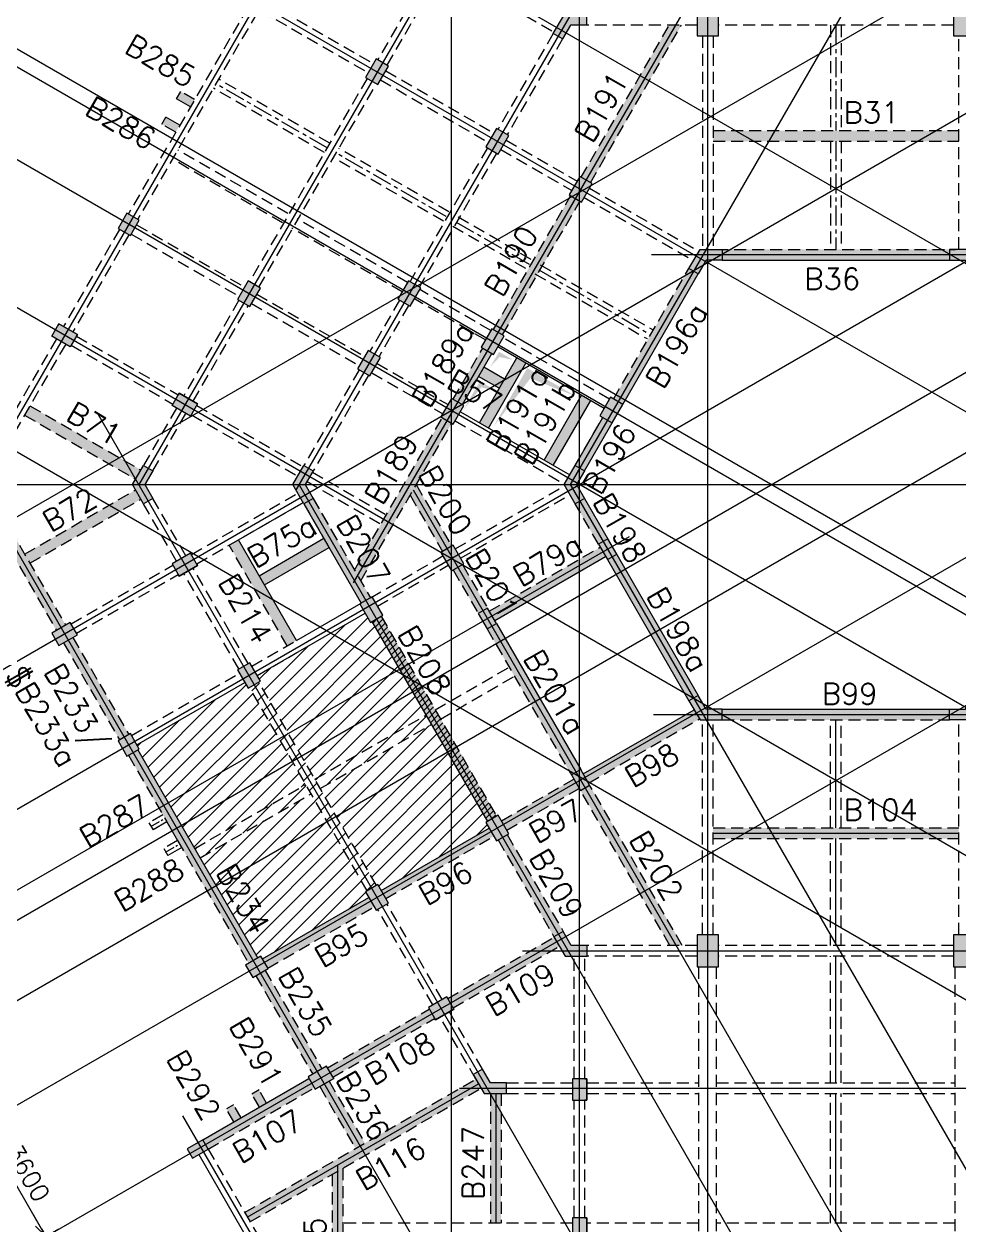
# Model space of a CAD drawing. Extents: x 875770 to 917820, y -160285 to -130585.
# Drawn here: x 910302 to 912928, y -142366 to -138992 of the extents above; entities that cross this region are included whole.
import ezdxf
from ezdxf.enums import TextEntityAlignment as Align
from ezdxf.lldxf.tags import DXFTag

# ---------------------------------------------------------------- set-up
doc = ezdxf.new("R2010")
doc.units = 0
doc.header["$LTSCALE"] = 450
doc.header["$MEASUREMENT"] = 0
doc.header["$PDMODE"] = 34
doc.header["$PDSIZE"] = 75
for name, pattern in [('__CENTER__0', [2, 1.25, -0.25, 0.25, -0.25]), ('CENTER2', [1.125, 0.75, -0.125, 0.125, -0.125]), ('HIDDEN', [0.375, 0.25, -0.125])]:
    doc.linetypes.add(name, pattern=pattern)
for name, color, linetype, lineweight in [('CIVIL_SHADE', 25, 'Continuous', 0), ('CIVILSHADE', 25, 'Continuous', 0), ('CV-CB-BEAM', 7, 'Continuous', 0), ('CV-CB-BEAM_NO1', 4, 'Continuous', 0), ('CV-CB-COLUMN', 3, 'Continuous', 0), ('CV-CB-SHADE', 25, 'Continuous', 0), ('DIM', 2, 'Continuous', 0), ('GRID', 8, 'CENTER2', 0)]:
    doc.layers.add(name, color=color, linetype=linetype, lineweight=lineweight)
doc.layers.add('CV-SHADE', color=25, linetype='Continuous')
doc.styles.add('ROMANS', font='romans.shx', dxfattribs={"height": 150})
doc.styles.add('ROMANS_0', font='romans.shx')
tags = doc.linetypes.add('ACAD_ISO10W100', pattern=[18.5, 12, -3, 0.5, -3]).pattern_tags.tags
tags[10:11] = [DXFTag(74, 4), DXFTag(75, 0), DXFTag(340, '0'), DXFTag(46, 1.0), DXFTag(50, 0.0), DXFTag(44, 0.0), DXFTag(45, 0.0)]
tags[8:9] = [DXFTag(74, 4), DXFTag(75, 0), DXFTag(340, '0'), DXFTag(46, 1.0), DXFTag(50, 0.0), DXFTag(44, 0.0), DXFTag(45, 0.0)]
tags[6:7] = [DXFTag(74, 4), DXFTag(75, 0), DXFTag(340, '0'), DXFTag(46, 1.0), DXFTag(50, 0.0), DXFTag(44, 0.0), DXFTag(45, 0.0)]
tags[4:5] = [DXFTag(74, 4), DXFTag(75, 0), DXFTag(340, '0'), DXFTag(46, 1.0), DXFTag(50, 0.0), DXFTag(44, 0.0), DXFTag(45, 0.0)]
doc.dimstyles.new('CIVIL KEY', dxfattribs={"dimtxt": 50, "dimasz": 0.165, "dimexe": 12.5, "dimexo": 12.5, "dimgap": 20, "dimtad": 1, "dimdec": 0, "dimlfac": 10, "dimzin": 0, "dimdsep": 46, "dimtxsty": 'ROMANS_0', "dimblk": 'TICK', "dimcen": 0.06, "dimclrd": 256, "dimclre": 2, "dimclrt": 3, "dimadec": 0, "dimazin": 0, "dimtfac": 1, "dimtdec": 0, "dimtofl": 0, "dimtmove": 0, "dimatfit": 3, "dimldrblk": 'TICK', "dimfxl": 1, "dimtolj": 1, "dimtzin": 0, "dimlwd": -1, "dimlwe": -1, "dimarcsym": 0})

# ---------------------------------------------------------------- blocks, each defined once
blk = doc.blocks.new('TICK')
at = {"color": 2, "ltscale": 0.4}
blk.add_line((-150, 0), (-429, 0), dxfattribs=at)
at = {"color": 3, "linetype": 'ByBlock'}
for p, q in [((0, 0), (-241, -65)), ((-150, 0), (0, 0))]:
    blk.add_line(p, q, dxfattribs=at)
blk = doc.blocks.new('*D263')
at = {"layer": 'DEFPOINTS', "color": 0, "linetype": 'Continuous', "transparency": 16777216}
for p in [(910230.2, -142060), (910183.5, -142087), (910410.2, -142371.8)]:
    blk.add_point(p, dxfattribs=at)
at = {"layer": 'DIM', "color": 2, "linetype": 'Continuous', "transparency": 16777216}
for p, q in [((910219.4, -142066.3), (910172.7, -142093.2)), ((910399.4, -142378), (910352.7, -142405))]:
    blk.add_line(p, q, dxfattribs=at)
at = {"layer": 'DIM', "color": 0, "linetype": 'Continuous', "transparency": 16777216}
blk.add_line((910363.4, -142398.6), (910183.6, -142087.1), dxfattribs=at)
at = {"layer": 'DIM', "color": 0, "linetype": 'Continuous', "transparency": 16777216, "xscale": 0.165, "yscale": 0.165, "zscale": 0.165}
for p, rotation in [((910183.5, -142087), 119.9999999997898), ((910363.5, -142398.8), 299.9999999997898)]:
    blk.add_blockref('TICK', p, dxfattribs=dict(at, rotation=rotation))
at = {"layer": 'DIM', "color": 3, "linetype": 'Continuous', "transparency": 16777216, "insert": (910312.5, -142220.4), "char_height": 50, "attachment_point": 5, "rotation": 300, "style": 'ROMANS_0'}
blk.add_mtext('\\A1;3600', dxfattribs=at)

msp = doc.modelspace()

# ---------------------------------------------------------------- hatches: boundary and pattern name
at = {"layer": 'CIVIL_SHADE', "linetype": 'Continuous', "lineweight": 0, "ltscale": 0.018}
for points in [[(911893.06, -139438.06), (911867.08, -139423.06), (912114.01, -138995.35), (912148.65, -138995.35)], [(910769.22, -139224.61), (910730.25, -139202.11), (910741.75, -139182.19), (910780.72, -139204.69)], [(910727.72, -139296.49), (910688.75, -139273.99), (910700.25, -139254.07), (910739.22, -139276.57)], [(912237.25, -139321.85), (912237.25, -139291.85), (912927.25, -139291.85), (912927.25, -139321.85)], [(911646.06, -139865.87), (911620.08, -139850.87), (911837.08, -139475.02), (911863.06, -139490.02), (911757.99, -139671.99), (911750.49, -139684.98), (911742.99, -139697.97)], [(912901.57, -139655.35), (912262.93, -139655.35), (912262.93, -139625.35), (912901.57, -139625.35)], [(911983.78, -140060.93), (911957.79, -140045.93), (912169.45, -139679.33), (912195.43, -139694.33)], [(911533.06, -140061.6), (911507.08, -140046.6), (911590.08, -139902.84), (911616.06, -139917.84), (911593.78, -139956.41), (911578.78, -139982.39)], [(911606.74, -140127.31), (911580.76, -140112.31), (911636.52, -140015.73), (911651.52, -139989.75), (911685.76, -139930.44), (911711.74, -139945.44)], [(911636.52, -140015.73), (911578.78, -139982.39), (911593.78, -139956.41), (911651.52, -139989.75)], [(911788.54, -140232.27), (911762.56, -140217.27), (911867.56, -140035.4), (911893.54, -140050.4)], [(910615.2, -140271.37), (910303.43, -140091.37), (910318.43, -140065.39), (910630.2, -140245.39)], [(911247.4, -140556.37), (911230.08, -140526.37), (911304.54, -140397.39), (911319.54, -140371.41), (911477.08, -140098.56), (911503.06, -140113.56), (911403.28, -140286.37), (911385.96, -140316.37)], [(911876.12, -140247.4), (911850.13, -140232.4), (911927.79, -140097.89), (911953.78, -140112.89)], [(911477.04, -140474.13), (911385.96, -140316.37), (911403.28, -140286.37), (911503.03, -140459.13)], [(910318.43, -140507.35), (910303.43, -140481.37), (910615.2, -140301.37), (910630.2, -140327.35)], [(910392.72, -140696.02), (910187.37, -140340.34), (910213.35, -140325.34), (910418.7, -140681.02)], [(911248.97, -140619.09), (911088.03, -140340.34), (911114.01, -140325.34), (911274.95, -140604.09)], [(911915.54, -140453.64), (911850.13, -140340.34), (911876.12, -140325.34), (911941.53, -140438.64)], [(911041.12, -140739.09), (910877.87, -140456.33), (910903.85, -140441.33), (910962.1, -140542.23), (910977.1, -140568.21), (911067.1, -140724.09)], [(910977.1, -140568.21), (910962.1, -140542.23), (911143.97, -140437.23), (911155.72, -140457.58), (911158.97, -140463.21)], [(911623.78, -140668.28), (911608.78, -140642.3), (911920.54, -140462.3), (911935.54, -140488.28)], [(912169.45, -140893.42), (911940.54, -140496.94), (911966.53, -140481.94), (912195.43, -140878.42)], [(911577.79, -140648.64), (911507.04, -140526.09), (911533.03, -140511.09), (911603.78, -140633.64)], [(911603.22, -141232.67), (911445.72, -140959.87), (911430.72, -140933.89), (911278.97, -140671.05), (911304.95, -140656.05), (911456.7, -140918.89), (911464.2, -140931.88), (911471.7, -140944.87), (911629.2, -141217.67)], [(911839.54, -141102), (911679.54, -140824.87), (911664.54, -140798.89), (911602.79, -140691.94), (911628.78, -140676.94), (911865.53, -141087)], [(910570.22, -141003.46), (910412.72, -140730.66), (910438.7, -140715.66), (910596.2, -140988.46)], [(911887.28, -141124.67), (911872.28, -141098.69), (912184.04, -140918.69), (912199.04, -140944.67)], [(912262.93, -140947.39), (912262.93, -140917.39), (912901.57, -140917.39), (912901.57, -140947.39), (912597.25, -140947.39), (912567.25, -140947.39)], [(910932.72, -141631.33), (910733.22, -141285.79), (910703.22, -141233.83), (910595.22, -141046.76), (910621.2, -141031.76), (910958.7, -141616.33)], [(911657.78, -141257.17), (911642.78, -141231.19), (911846.29, -141113.69), (911861.29, -141139.67)], [(912150.67, -141580.89), (912116.03, -141580.89), (911864.54, -141145.3), (911890.53, -141130.3)], [(911318.28, -141449.14), (911305.03, -141426.19), (911608.14, -141251.19), (911621.39, -141274.14)], [(912237.25, -141280.89), (912237.25, -141250.89), (912927.25, -141250.89), (912927.25, -141280.89)], [(911790.42, -141556.92), (911633.22, -141284.63), (911659.2, -141269.63), (911816.4, -141541.92)], [(910986.61, -141644.67), (910971.61, -141618.69), (911270.39, -141446.19), (911285.39, -141472.17)], [(911506.94, -141755.91), (911491.94, -141729.93), (911790.72, -141557.43), (911805.72, -141583.41)], [(911112.72, -141943.1), (910952.72, -141665.97), (910978.7, -141650.97), (911138.7, -141928.1)], [(911169.19, -141950.91), (911154.19, -141924.93), (911439.98, -141759.93), (911454.98, -141785.91)], [(910818.57, -142153.34), (910803.57, -142127.36), (911102.23, -141954.93), (911117.23, -141980.91)], [(910936.34, -142357.32), (910921.34, -142331.34), (911570.74, -141956.41), (911585.74, -141982.39)], [(911232.99, -142151.41), (911132.72, -141977.74), (911158.7, -141962.74), (911258.97, -142136.41)], [(910963.23, -142035.18), (910941.98, -141998.37), (910961.9, -141986.87), (910983.15, -142023.68)], [(911611.72, -142360.89), (911611.72, -141997.39), (911641.72, -141997.39), (911641.72, -142360.89)], [(910891.35, -142076.68), (910870.1, -142039.87), (910890.02, -142028.37), (910911.27, -142065.18)], [(911197.32, -142747.39), (911167.32, -142747.39), (911167.32, -142223.96), (911197.32, -142206.64)]]:
    msp.add_hatch(color=6, dxfattribs=at).paths.add_polyline_path(points)
at = {"layer": 'CIVILSHADE', "ltscale": 0.2}
h = msp.add_hatch(dxfattribs=at)
h.set_pattern_fill('ANSI31', color=25, style=0, pattern_type=2)
h.set_pattern_definition([(45, (911155.007, -140950.048), (-22.097, 22.097), [])])
h.paths.add_polyline_path([(911274.64, -140673.55), (911259.64, -140647.57), (911068.25, -140758.07), (910956.53, -140822.57), (910965.78, -140838.59), (910961.45, -140841.09), (911118.95, -141113.89), (911430.72, -140933.89), (911278.97, -140671.05)])
h = msp.add_hatch(dxfattribs=at)
h.set_pattern_fill('ANSI31', color=25, style=0, pattern_type=2)
h.set_pattern_definition([(45, (910974.588, -141064.936), (-22.097, 22.097), [])])
h.paths.add_polyline_path([(910931.14, -140858.59), (910921.89, -140842.57), (910618.78, -141017.57), (910625.53, -141029.26), (910621.2, -141031.76), (910781.2, -141308.89), (911092.97, -141128.89), (910935.47, -140856.09)])
h = msp.add_hatch(dxfattribs=at)
h.set_pattern_fill('ANSI31', color=25, style=0, pattern_type=2)
h.set_pattern_definition([(45, (911112.608, -141136.727), (-22.097, 22.097), [])])
h.paths.add_polyline_path([(911265.47, -141427.67), (911291.45, -141412.67), (910961.45, -140841.09), (910935.47, -140856.09)])
h = msp.add_hatch(dxfattribs=at)
h.set_pattern_fill('ANSI31', color=25, style=0, pattern_type=2)
h.set_pattern_definition([(45, (911196.513, -141084.92), (-22.097, 22.097), [])])
h.paths.add_polyline_path([(911430.72, -140933.89), (911118.95, -141113.89), (911133.95, -141139.87), (911445.72, -140959.87)])
h = msp.add_hatch(dxfattribs=at)
h.set_pattern_fill('ANSI31', color=25, style=0, pattern_type=2)
h.set_pattern_definition([(45, (911444.77, -141267.357), (-22.097, 22.097), [])])
h.paths.add_polyline_path([(911295.78, -141410.17), (911305.03, -141426.19), (911608.14, -141251.19), (911598.89, -141235.17), (911603.22, -141232.67), (911445.72, -140959.87), (911133.95, -141139.87), (911291.45, -141412.67)])
h = msp.add_hatch(dxfattribs=at)
h.set_pattern_fill('ANSI31', color=25, style=0, pattern_type=2)
h.set_pattern_definition([(45, (911069.763, -141156.377), (-22.097, 22.097), [])])
h.paths.add_polyline_path([(911092.97, -141128.89), (910781.2, -141308.89), (910796.2, -141334.87), (911107.97, -141154.87)])
h = msp.add_hatch(dxfattribs=at)
h.set_pattern_fill('ANSI31', color=25, style=0, pattern_type=2)
h.set_pattern_definition([(45, (911105.802, -141322.066), (-22.097, 22.097), [])])
h.paths.add_polyline_path([(910967.36, -141611.33), (910971.61, -141618.69), (911270.39, -141446.19), (911261.14, -141430.17), (911265.47, -141427.67), (911107.97, -141154.87), (910796.2, -141334.87), (910958.7, -141616.33)])
at = {"layer": 'CV-CB-SHADE', "ltscale": 100}
for points in [[(912192.25, -139025.35), (912192.25, -138935.35), (912252.25, -138935.35), (912252.25, -139025.35)], [(912912.25, -139025.35), (912912.25, -138935.35), (912972.25, -138935.35), (912972.25, -139025.35)], [(911295.78, -139162.58), (911261.14, -139142.58), (911291.14, -139090.61), (911325.78, -139110.61)], [(911633.53, -139357.58), (911598.89, -139337.58), (911628.89, -139285.61), (911663.53, -139305.61)], [(911867.64, -139492.66), (911833, -139472.66), (911863, -139420.7), (911897.64, -139440.7)], [(910600.53, -139586.78), (910565.89, -139566.78), (910590.89, -139523.48), (910625.53, -139543.48)], [(910935.78, -139786.11), (910901.14, -139766.11), (910931.14, -139714.15), (910965.78, -139734.15)], [(911386.53, -139785.39), (911351.89, -139765.39), (911381.89, -139713.43), (911416.53, -139733.43)], [(910431.69, -139899.22), (910379.73, -139869.22), (910399.73, -139834.58), (910451.69, -139864.58)], [(911620.39, -139920.34), (911585.75, -139900.34), (911615.75, -139848.37), (911650.39, -139868.37)], [(911273.53, -139981.11), (911238.89, -139961.11), (911268.89, -139909.15), (911303.53, -139929.15)], [(910769.44, -140094.22), (910717.48, -140064.22), (910737.48, -140029.58), (910789.44, -140059.58)], [(911507.39, -140116.06), (911472.75, -140096.06), (911502.75, -140044.1), (911537.39, -140064.1)], [(911953.78, -140112.89), (911919.13, -140092.89), (911949.13, -140040.93), (911983.78, -140060.93)], [(911940.54, -140496.94), (911915.54, -140453.64), (911941.53, -140438.64), (911966.53, -140481.94)], [(910737.48, -140543.16), (910717.48, -140508.52), (910769.44, -140478.52), (910789.44, -140513.16)], [(911602.79, -140691.94), (911577.79, -140648.64), (911603.78, -140633.64), (911628.78, -140676.94)], [(910399.73, -140738.16), (910379.73, -140703.52), (910431.69, -140673.52), (910451.69, -140708.16)], [(910590.89, -141049.26), (910565.89, -141005.96), (910600.53, -140985.96), (910625.53, -141029.26)], [(911864.54, -141145.3), (911839.54, -141102), (911865.53, -141087), (911890.53, -141130.3)], [(911628.89, -141287.13), (911598.89, -141235.17), (911633.53, -141215.17), (911663.53, -141267.13)], [(911291.14, -141482.13), (911261.14, -141430.17), (911295.78, -141410.17), (911325.78, -141462.13)], [(912192.25, -141640.89), (912192.25, -141550.89), (912252.25, -141550.89), (912252.25, -141640.89)], [(912912.25, -141640.89), (912912.25, -141550.89), (912972.25, -141550.89), (912972.25, -141640.89)], [(912912.25, -141640.89), (912912.25, -141550.89), (912972.25, -141550.89), (912972.25, -141640.89)], [(910944.06, -141670.97), (910924.06, -141636.33), (910967.36, -141611.33), (910987.36, -141645.97)], [(911457.48, -141790.24), (911437.48, -141755.6), (911489.44, -141725.6), (911509.44, -141760.24)], [(911119.73, -141985.24), (911099.73, -141950.6), (911151.69, -141920.6), (911171.69, -141955.24)], [(911842.25, -142015.89), (911842.25, -141955.89), (911882.25, -141955.89), (911882.25, -142015.89)], [(910775.27, -142178.34), (910760.27, -142152.36), (910803.57, -142127.36), (910818.57, -142153.34)], [(911842.25, -142405.89), (911842.25, -142345.89), (911882.25, -142345.89), (911882.25, -142405.89)]]:
    msp.add_hatch(color=25, dxfattribs=at).paths.add_polyline_path(points)
at = {"layer": 'CV-CB-SHADE', "linetype": 'Continuous', "ltscale": 100}
for points in [[(911814.38, -139034.33), (911788.4, -139019.33), (911819.56, -138965.35), (911881.88, -138965.35), (911881.88, -138995.35), (911836.88, -138995.35)], [(912195.43, -139694.33), (912169.45, -139679.33), (912200.61, -139625.35), (912262.93, -139625.35), (912262.93, -139655.35), (912217.93, -139655.35)], [(912969.07, -139694.33), (912946.57, -139655.35), (912901.57, -139655.35), (912901.57, -139625.35), (912963.89, -139625.35), (912995.05, -139679.33)], [(910637.7, -140340.34), (910606.54, -140286.37), (910637.7, -140232.4), (910663.68, -140247.4), (910641.18, -140286.37), (910663.68, -140325.34)], [(911088.03, -140340.34), (911056.87, -140286.37), (911088.03, -140232.4), (911114.01, -140247.4), (911091.51, -140286.37), (911114.01, -140325.34)], [(911850.13, -140340.34), (911818.97, -140286.37), (911850.13, -140232.4), (911876.12, -140247.4), (911853.62, -140286.37), (911876.12, -140325.34)], [(912200.61, -140947.39), (912169.45, -140893.42), (912195.43, -140878.42), (912217.93, -140917.39), (912262.93, -140917.39), (912262.93, -140947.39)], [(912901.57, -140947.39), (912901.57, -140917.39), (912946.57, -140917.39), (912969.07, -140878.42), (912995.05, -140893.42), (912963.89, -140947.39)], [(912901.57, -140947.39), (912901.57, -140917.39), (912946.57, -140917.39), (912969.07, -140878.42), (912995.05, -140893.42), (912963.89, -140947.39)], [(911821.58, -141610.89), (911790.42, -141556.92), (911816.4, -141541.92), (911838.9, -141580.89), (911883.9, -141580.89), (911883.9, -141610.89)], [(911594.4, -141997.39), (911563.24, -141943.42), (911589.22, -141928.42), (911611.72, -141967.39), (911656.72, -141967.39), (911656.72, -141997.39)]]:
    msp.add_hatch(color=25, dxfattribs=at).paths.add_polyline_path(points)
at = {"layer": 'CV-CB-SHADE', "ltscale": 0.1}
for points in [[(911502.71, -140528.59), (911472.71, -140476.63), (911507.36, -140456.63), (911537.36, -140508.59)], [(911274.64, -140673.55), (911244.64, -140621.59), (911279.28, -140601.59), (911309.28, -140653.55)], [(910931.14, -140858.59), (910901.14, -140806.63), (910935.78, -140786.63), (910965.78, -140838.59)]]:
    msp.add_hatch(color=256, dxfattribs=at).paths.add_polyline_path(points)
at = {"layer": 'CV-CB-SHADE', "linetype": 'Continuous', "ltscale": 0.1}
h = msp.add_hatch(dxfattribs=at)
h.set_pattern_fill('ANSI31', color=256, style=0, pattern_type=2)
h.set_pattern_definition([(45, (85716.834, -69115.833), (-8.83883476, 8.83883476), [])])
h.paths.add_polyline_path([(911304.95, -140656.05), (911278.97, -140671.05), (911603.22, -141232.67), (911629.2, -141217.67)])
at = {"layer": 'CV-SHADE', "linetype": 'Continuous', "ltscale": 0.125}
for points in [[(911611.71, -139955.21), (911636.01, -139913.27), (911675.13, -139935.85), (911637.34, -139927.97)], [(911620.33, -140123.61), (911715.4, -139959.1), (911853.89, -140039.06), (911724.18, -139987.71)], [(911535.87, -140076.57), (911582.44, -139996.05), (911627.83, -140022.26), (911585.89, -140013.17)]]:
    msp.add_hatch(color=256, dxfattribs=at).paths.add_polyline_path(points)

# ---------------------------------------------------------------- linework, layer by layer
at = {"layer": 'CV-CB-BEAM', "linetype": 'HIDDEN', "ltscale": 0.3}
for p, q in [((911450.47, -138824.65), (911295.47, -139093.11)), ((911321.45, -139108.11), (911476.45, -138839.65)), ((911491.94, -138842.82), (911790.72, -139015.32)), ((910980.53, -138928.6), (911283.64, -139103.6)), ((910930.22, -138945.75), (910595.22, -139525.98)), ((910956.2, -138960.75), (910621.2, -139540.98)), ((910965.53, -138954.58), (911268.64, -139129.58)), ((911867.08, -139423.06), (912114.01, -138995.35)), ((912192.25, -138995.35), (911881.88, -138995.35)), ((911893.06, -139438.06), (912148.65, -138995.35)), ((912912.25, -138995.35), (912252.25, -138995.35)), ((912567.25, -138995.35), (912567.25, -139291.85)), ((912597.25, -138995.35), (912597.25, -139291.85)), ((911788.4, -139019.33), (911633.22, -139288.11)), ((911814.38, -139034.33), (911659.2, -139303.11)), ((912207.25, -139025.35), (912207.25, -139625.35)), ((912237.25, -139025.35), (912237.25, -139625.35)), ((912927.25, -139625.35), (912927.25, -139025.35)), ((911318.28, -139123.6), (911621.39, -139298.6)), ((911145.38, -139352.94), (910833.67, -139172.97)), ((911160.38, -139326.96), (910848.67, -139146.99)), ((911265.47, -139145.08), (910935.47, -139716.65)), ((910961.45, -139731.65), (911291.45, -139160.08)), ((911303.28, -139149.58), (911606.39, -139324.58)), ((910730.25, -139202.11), (910741.75, -139182.19)), ((910780.72, -139204.69), (910741.75, -139182.19)), ((910688.75, -139273.99), (910700.25, -139254.07)), ((910727.72, -139296.49), (910688.75, -139273.99)), ((912237.25, -139291.85), (912927.25, -139291.85)), ((911495.1, -139520.21), (911186.36, -139341.96)), ((911603.22, -139340.08), (911386.22, -139715.93)), ((911641.03, -139344.58), (911840.46, -139459.73)), ((911656.03, -139318.6), (911855.46, -139433.75)), ((912237.25, -139321.85), (912927.25, -139321.85)), ((912567.25, -139321.85), (912567.25, -139625.35)), ((912597.25, -139321.85), (912597.25, -139625.35)), ((911027.86, -139550.6), (910718.7, -139372.11)), ((911042.86, -139524.62), (910733.7, -139346.13)), ((911480.1, -139546.19), (911171.36, -139367.94)), ((911629.2, -139355.08), (911412.2, -139730.93)), ((911620.08, -139850.87), (911837.08, -139475.02)), ((911875.11, -139479.73), (912182.29, -139657.08)), ((911890.11, -139453.75), (912197.29, -139631.1)), ((911646.06, -139865.87), (911863.06, -139490.02)), ((911378.89, -139718.63), (911068.84, -139539.62)), ((911725.95, -139653.49), (911521.08, -139535.21)), ((910570.22, -139569.28), (910412.72, -139842.08)), ((910618.03, -139556.47), (910921.14, -139731.47)), ((911363.89, -139744.61), (911053.84, -139565.6)), ((911710.95, -139679.47), (911506.08, -139561.19)), ((910596.2, -139584.28), (910438.7, -139857.08)), ((910603.03, -139582.45), (910906.14, -139757.45)), ((912245.91, -139625.35), (912918.59, -139625.35)), ((911751.93, -139668.49), (912066.73, -139850.24)), ((911957.79, -140045.93), (912169.45, -139679.33)), ((911736.93, -139694.47), (912051.73, -139876.22)), ((911612.71, -139853.63), (911413.53, -139738.63)), ((910905.47, -139768.61), (910750.47, -140037.08)), ((910776.45, -140052.08), (910931.45, -139783.61)), ((910940.78, -139777.45), (911240.86, -139950.7)), ((910955.78, -139751.47), (911255.86, -139924.72)), ((911356.22, -139767.89), (911273.22, -139911.65)), ((911382.2, -139782.89), (911299.2, -139926.65)), ((911597.71, -139879.61), (911398.53, -139764.61)), ((910392.72, -139876.72), (910187.37, -140232.4)), ((910449.19, -139868.91), (910734.98, -140033.91)), ((911946.2, -140046.17), (911647.36, -139873.63)), ((910418.7, -139891.72), (910213.35, -140247.4)), ((910434.19, -139894.89), (910719.98, -140059.89)), ((911507.08, -140046.6), (911590.08, -139902.84)), ((911293.53, -139946.47), (911492.71, -140061.47)), ((911243.22, -139963.61), (911088.03, -140232.4)), ((911269.2, -139978.61), (911114.01, -140247.4)), ((911278.53, -139972.45), (911477.71, -140087.45)), ((910318.43, -140065.39), (910630.2, -140245.39)), ((910730.47, -140071.72), (910637.7, -140232.4)), ((910663.68, -140247.4), (910756.45, -140086.72)), ((910786.94, -140063.91), (911085.72, -140236.41)), ((910303.43, -140091.37), (910615.2, -140271.37)), ((910771.94, -140089.89), (911070.72, -140262.39)), ((911230.08, -140526.37), (911477.08, -140098.56)), ((911247.4, -140556.37), (911503.06, -140113.56)), ((911512.36, -140107.45), (911819.79, -140284.95)), ((911850.13, -140232.4), (911927.79, -140097.89)), ((911111.7, -140251.41), (911319.54, -140371.41)), ((911096.7, -140277.39), (911304.54, -140397.39)), ((911403.28, -140286.37), (911503.03, -140459.13)), ((911513.11, -140466.59), (911820.54, -140289.09)), ((910303.43, -140481.37), (910615.2, -140301.37)), ((910771.94, -140482.85), (911070.72, -140310.35)), ((911112.39, -140322.54), (911181.7, -140442.58)), ((911385.96, -140316.37), (911477.04, -140474.13)), ((911528.11, -140492.57), (911835.54, -140315.07)), ((910187.37, -140340.34), (910392.72, -140696.02)), ((910213.35, -140325.34), (910418.7, -140681.02)), ((910318.43, -140507.35), (910630.2, -140327.35)), ((910730.47, -140501.02), (910637.7, -140340.34)), ((910756.45, -140486.02), (910663.68, -140325.34)), ((910786.94, -140508.83), (911085.72, -140336.33)), ((911088.03, -140340.34), (911155.72, -140457.58)), ((911114.01, -140325.34), (911274.95, -140604.09)), ((911915.54, -140453.64), (911850.13, -140340.34)), ((911041.12, -140739.09), (910877.87, -140456.33)), ((911274.95, -140604.09), (911478.46, -140486.59)), ((911608.78, -140642.3), (911920.54, -140462.3)), ((910434.19, -140677.85), (910719.98, -140512.85)), ((910931.45, -140789.13), (910776.45, -140520.66)), ((910931.45, -140789.13), (910776.45, -140520.66)), ((911294.28, -140627.57), (911493.46, -140512.57)), ((911507.04, -140526.09), (911577.79, -140648.64)), ((911533.03, -140511.09), (911603.78, -140633.64)), ((910449.19, -140703.83), (910734.98, -140538.83)), ((910905.47, -140804.13), (910750.47, -140535.66)), ((910905.47, -140804.13), (910750.47, -140535.66)), ((911304.95, -140656.05), (911629.2, -141217.67)), ((911602.79, -140691.94), (911839.54, -141102)), ((910438.7, -140715.66), (910596.2, -140988.46)), ((910941.53, -140796.59), (911067.1, -140724.09)), ((910412.72, -140730.66), (910570.22, -141003.46)), ((910956.53, -140822.57), (911068.25, -140758.07)), ((910603.78, -140991.59), (910906.89, -140816.59)), ((911456.7, -140918.89), (911664.54, -140798.89)), ((911471.7, -140944.87), (911679.54, -140824.87)), ((911265.47, -141427.67), (910935.47, -140856.09)), ((911291.45, -141412.67), (910961.45, -140841.09)), ((911118.95, -141113.89), (911430.72, -140933.89)), ((911133.95, -141139.87), (911445.72, -140959.87)), ((911887.28, -141124.67), (912199.04, -140944.67)), ((912207.25, -141550.89), (912207.25, -140947.39)), ((912237.25, -141550.89), (912237.25, -140947.39)), ((912262.93, -140947.39), (912901.57, -140947.39)), ((912567.25, -141250.89), (912567.25, -140947.39)), ((912597.25, -141250.89), (912597.25, -140947.39)), ((912927.25, -141550.89), (912927.25, -140947.39)), ((910595.22, -141046.76), (910703.22, -141233.83)), ((910781.2, -141308.89), (911092.97, -141128.89)), ((911642.78, -141231.19), (911846.29, -141113.69)), ((912150.67, -141580.89), (911890.53, -141130.3)), ((910796.2, -141334.87), (911107.97, -141154.87)), ((911657.78, -141257.17), (911861.29, -141139.67)), ((912116.03, -141580.89), (911864.54, -141145.3)), ((910691.72, -141213.91), (910652.75, -141236.41)), ((912237.25, -141250.89), (912927.25, -141250.89)), ((910733.22, -141285.79), (910694.25, -141308.29)), ((910733.22, -141285.79), (910932.72, -141631.33)), ((911318.28, -141449.14), (911621.39, -141274.14)), ((911633.22, -141284.63), (911790.42, -141556.92)), ((911659.2, -141269.63), (911816.4, -141541.92)), ((912237.25, -141280.89), (912927.25, -141280.89)), ((912567.25, -141580.89), (912567.25, -141280.89)), ((912597.25, -141580.89), (912597.25, -141280.89)), ((910694.25, -141308.29), (910705.75, -141328.21)), ((911476.45, -141733.1), (911321.45, -141464.63)), ((910986.61, -141644.67), (911285.39, -141472.17)), ((911450.47, -141748.1), (911295.47, -141479.63)), ((911491.94, -141729.93), (911790.72, -141557.43)), ((911506.94, -141755.91), (911805.72, -141583.41)), ((912192.25, -141580.89), (911883.9, -141580.89)), ((912912.25, -141580.89), (912252.25, -141580.89)), ((911847.25, -141955.89), (911847.25, -141610.89)), ((911877.25, -141955.89), (911877.25, -141610.89)), ((912192.25, -141610.89), (911883.9, -141610.89)), ((912912.25, -141610.89), (912252.25, -141610.89)), ((912567.25, -141967.39), (912567.25, -141610.89)), ((912597.25, -141967.39), (912597.25, -141610.89)), ((910952.72, -141665.97), (911112.72, -141943.1)), ((910978.7, -141650.97), (911138.7, -141928.1)), ((912197.25, -142687.39), (912197.25, -141640.89)), ((912247.25, -142687.39), (912247.25, -141640.89)), ((912917.25, -142687.39), (912917.25, -141640.89)), ((911154.19, -141924.93), (911439.98, -141759.93)), ((911589.22, -141928.42), (911496.45, -141767.74)), ((911169.19, -141950.91), (911454.98, -141785.91)), ((911570.74, -141956.41), (911470.47, -141782.74)), ((910921.34, -142331.34), (911570.74, -141956.41)), ((911158.7, -141962.74), (911258.97, -142136.41)), ((911656.72, -141967.39), (911842.25, -141967.39)), ((911882.25, -141967.39), (912197.25, -141967.39)), ((912247.25, -141967.39), (912917.25, -141967.39)), ((910818.57, -142153.34), (911117.23, -141980.91)), ((910936.34, -142357.32), (911585.74, -141982.39)), ((910961.9, -141986.87), (910941.98, -141998.37)), ((910963.23, -142035.18), (910941.98, -141998.37)), ((910983.15, -142023.68), (910961.9, -141986.87)), ((911132.72, -141977.74), (911232.99, -142151.41)), ((911611.72, -141997.39), (911611.72, -142360.89)), ((911641.72, -141997.39), (911641.72, -142360.89)), ((911656.72, -141997.39), (911842.25, -141997.39)), ((911882.25, -141997.39), (912197.25, -141997.39)), ((912247.25, -141997.39), (912917.25, -141997.39)), ((912567.25, -142360.89), (912567.25, -141997.39)), ((912597.25, -142360.89), (912597.25, -141997.39)), ((910890.02, -142028.37), (910870.1, -142039.87)), ((910891.35, -142076.68), (910870.1, -142039.87)), ((910911.27, -142065.18), (910890.02, -142028.37)), ((911847.25, -142345.89), (911847.25, -142015.89)), ((911877.25, -142345.89), (911877.25, -142015.89)), ((910818.57, -142153.34), (910983.57, -142439.13)), ((911197.32, -142206.64), (911197.32, -142747.39)), ((911167.32, -142223.96), (911167.32, -142747.39)), ((911842.25, -142360.89), (911197.32, -142360.89)), ((912197.25, -142360.89), (911882.25, -142360.89)), ((912917.25, -142360.89), (912247.25, -142360.89))]:
    msp.add_line(p, q, dxfattribs=at)
at = {"layer": 'CV-CB-BEAM', "linetype": 'Continuous', "ltscale": 0.3}
for p, q in [((910769.22, -139224.61), (910730.25, -139202.11)), ((910739.22, -139276.57), (910700.25, -139254.07)), ((911533.06, -140061.6), (911616.06, -139917.84)), ((911931.2, -140072.15), (911632.36, -139899.61)), ((911580.76, -140112.31), (911685.76, -139930.44)), ((911606.74, -140127.31), (911711.74, -139945.44)), ((911636.52, -140015.73), (911578.78, -139982.39)), ((911651.52, -139989.75), (911593.78, -139956.41)), ((911762.56, -140217.27), (911867.56, -140035.4)), ((911788.54, -140232.27), (911893.54, -140050.4)), ((911527.36, -140081.47), (911834.79, -140258.97)), ((911850.13, -140232.4), (911927.79, -140097.89)), ((910903.85, -140441.33), (911085.72, -140336.33)), ((911088.03, -140340.34), (911248.97, -140619.09)), ((911067.1, -140724.09), (910903.85, -140441.33)), ((910962.1, -140542.23), (911143.97, -140437.23)), ((910977.1, -140568.21), (911158.97, -140463.21)), ((911623.78, -140668.28), (911935.54, -140488.28)), ((911940.54, -140496.94), (912169.45, -140893.42)), ((911067.1, -140724.09), (911248.97, -140619.09)), ((910956.53, -140822.57), (911259.64, -140647.57)), ((911278.97, -140671.05), (911603.22, -141232.67)), ((911628.78, -140676.94), (911865.53, -141087)), ((910618.78, -141017.57), (910921.89, -140842.57)), ((911872.28, -141098.69), (912184.04, -140918.69)), ((910621.2, -141031.76), (910958.7, -141616.33)), ((910703.22, -141233.83), (910664.25, -141256.33)), ((910703.22, -141233.83), (910733.22, -141285.79)), ((910652.75, -141236.41), (910664.25, -141256.33)), ((911305.03, -141426.19), (911608.14, -141251.19)), ((910744.72, -141305.71), (910705.75, -141328.21)), ((910971.61, -141618.69), (911270.39, -141446.19)), ((910803.57, -142127.36), (911102.23, -141954.93)), ((910792.59, -142168.34), (910957.59, -142454.13))]:
    msp.add_line(p, q, dxfattribs=at)
at = {"layer": 'CV-CB-BEAM', "linetype": 'ByBlock'}
for p, q in [((912262.93, -139655.35), (912901.57, -139655.35)), ((911876.12, -140247.4), (912195.43, -139694.33)), ((911876.12, -140325.34), (912195.43, -140878.42)), ((912262.93, -140917.39), (912901.57, -140917.39))]:
    msp.add_line(p, q, dxfattribs=at)
at = {"layer": 'CV-CB-COLUMN', "color": 8, "linetype": '__CENTER__0', "ltscale": 0.1}
for p, q in [((912582.25, -138995.35), (912582.25, -139291.85)), ((911152.88, -139339.95), (910841.17, -139159.98)), ((912582.25, -139321.85), (912582.25, -139625.35)), ((911487.6, -139533.2), (911178.86, -139354.95)), ((911721.43, -139668.2), (911513.58, -139548.2)), ((911747.46, -139683.23), (912059.23, -139863.23))]:
    msp.add_line(p, q, dxfattribs=at)
at = {"layer": 'CV-CB-COLUMN', "color": 8, "linetype": '__CENTER__0', "ltscale": 0.05}
for p, q in [((910657.63, -141246.87), (910697.47, -141223.87)), ((910699.13, -141318.75), (910738.97, -141295.75))]:
    msp.add_line(p, q, dxfattribs=at)
at = {"layer": 'CV-CB-COLUMN', "color": 3, "ltscale": 0.125, "flags": 128}
for points in [[(912252.25, -138935.35), (912192.25, -138935.35), (912192.25, -139025.35), (912252.25, -139025.35), (912252.25, -138935.35)], [(912972.25, -138935.35), (912912.25, -138935.35), (912912.25, -139025.35), (912972.25, -139025.35), (912972.25, -138935.35)], [(911325.78, -139110.61), (911291.14, -139090.61), (911261.14, -139142.58), (911295.78, -139162.58), (911325.78, -139110.61)], [(911663.53, -139305.61), (911628.89, -139285.61), (911598.89, -139337.58), (911633.53, -139357.58), (911663.53, -139305.61)], [(911897.64, -139440.7), (911863, -139420.7), (911833, -139472.66), (911867.64, -139492.66), (911897.64, -139440.7)], [(910625.53, -139543.48), (910590.89, -139523.48), (910565.89, -139566.78), (910600.53, -139586.78), (910625.53, -139543.48)], [(910965.78, -139734.15), (910931.14, -139714.15), (910901.14, -139766.11), (910935.78, -139786.11), (910965.78, -139734.15)], [(911416.53, -139733.43), (911381.89, -139713.43), (911351.89, -139765.39), (911386.53, -139785.39), (911416.53, -139733.43)], [(910451.69, -139864.58), (910431.69, -139899.22), (910379.73, -139869.22), (910399.73, -139834.58), (910451.69, -139864.58)], [(911650.39, -139868.37), (911615.75, -139848.37), (911585.75, -139900.34), (911620.39, -139920.34), (911650.39, -139868.37)], [(911303.53, -139929.15), (911268.89, -139909.15), (911238.89, -139961.11), (911273.53, -139981.11), (911303.53, -139929.15)], [(910789.44, -140059.58), (910769.44, -140094.22), (910717.48, -140064.22), (910737.48, -140029.58), (910789.44, -140059.58)], [(911537.39, -140064.1), (911502.75, -140044.1), (911472.75, -140096.06), (911507.39, -140116.06), (911537.39, -140064.1)], [(911983.78, -140060.93), (911949.13, -140040.93), (911919.13, -140092.89), (911953.78, -140112.89), (911983.78, -140060.93)], [(911502.71, -140528.59), (911537.36, -140508.59), (911507.36, -140456.63), (911472.71, -140476.63), (911502.71, -140528.59)], [(911940.54, -140496.94), (911966.53, -140481.94), (911941.53, -140438.64), (911915.54, -140453.64), (911940.54, -140496.94)], [(910789.44, -140513.16), (910769.44, -140478.52), (910717.48, -140508.52), (910737.48, -140543.16), (910789.44, -140513.16)], [(911274.64, -140673.55), (911309.28, -140653.55), (911279.28, -140601.59), (911244.64, -140621.59), (911274.64, -140673.55)], [(911602.79, -140691.94), (911628.78, -140676.94), (911603.78, -140633.64), (911577.79, -140648.64), (911602.79, -140691.94)], [(910451.69, -140708.16), (910431.69, -140673.52), (910379.73, -140703.52), (910399.73, -140738.16), (910451.69, -140708.16)], [(910931.14, -140858.59), (910965.78, -140838.59), (910935.78, -140786.63), (910901.14, -140806.63), (910931.14, -140858.59)], [(910625.53, -141029.26), (910600.53, -140985.96), (910565.89, -141005.96), (910590.89, -141049.26), (910625.53, -141029.26)], [(911864.54, -141145.3), (911890.53, -141130.3), (911865.53, -141087), (911839.54, -141102), (911864.54, -141145.3)], [(911628.89, -141287.13), (911663.53, -141267.13), (911633.53, -141215.17), (911598.89, -141235.17), (911628.89, -141287.13)], [(911291.14, -141482.13), (911325.78, -141462.13), (911295.78, -141410.17), (911261.14, -141430.17), (911291.14, -141482.13)], [(912252.25, -141550.89), (912192.25, -141550.89), (912192.25, -141640.89), (912252.25, -141640.89), (912252.25, -141550.89)], [(912972.25, -141550.89), (912912.25, -141550.89), (912912.25, -141640.89), (912972.25, -141640.89), (912972.25, -141550.89)], [(910924.06, -141636.33), (910944.06, -141670.97), (910987.36, -141645.97), (910967.36, -141611.33), (910924.06, -141636.33)], [(911509.44, -141760.24), (911489.44, -141725.6), (911437.48, -141755.6), (911457.48, -141790.24), (911509.44, -141760.24)], [(911171.69, -141955.24), (911151.69, -141920.6), (911099.73, -141950.6), (911119.73, -141985.24), (911171.69, -141955.24)], [(911882.25, -141955.89), (911842.25, -141955.89), (911842.25, -142015.89), (911882.25, -142015.89), (911882.25, -141955.89)], [(910818.57, -142153.34), (910803.57, -142127.36), (910760.27, -142152.36), (910775.27, -142178.34), (910818.57, -142153.34)], [(911882.25, -142345.89), (911842.25, -142345.89), (911842.25, -142405.89), (911882.25, -142405.89), (911882.25, -142345.89)]]:
    msp.add_lwpolyline(points, close=True, dxfattribs=at)
for points in [[(911819.56, -138965.35), (911881.88, -138965.35), (911881.88, -138995.35), (911836.88, -138995.35), (911814.38, -139034.33), (911788.4, -139019.33), (911819.56, -138965.35)], [(912200.61, -139625.35), (912262.93, -139625.35), (912262.93, -139655.35), (912217.93, -139655.35), (912195.43, -139694.33), (912169.45, -139679.33), (912200.61, -139625.35)], [(912963.89, -139625.35), (912901.57, -139625.35), (912901.57, -139655.35), (912946.57, -139655.35), (912969.07, -139694.33), (912995.05, -139679.33), (912963.89, -139625.35)], [(910449.19, -139868.91), (910451.69, -139864.58), (910399.73, -139834.58), (910397.23, -139838.91)], [(910786.94, -140063.91), (910789.44, -140059.58), (910737.48, -140029.58), (910734.98, -140033.91)], [(910606.54, -140286.37), (910637.7, -140232.4), (910663.68, -140247.4), (910641.18, -140286.37), (910663.68, -140325.34), (910637.7, -140340.34), (910606.54, -140286.37)], [(911056.87, -140286.37), (911088.03, -140232.4), (911114.01, -140247.4), (911091.51, -140286.37), (911114.01, -140325.34), (911088.03, -140340.34), (911056.87, -140286.37)], [(911818.97, -140286.37), (911850.13, -140232.4), (911876.12, -140247.4), (911853.62, -140286.37), (911876.12, -140325.34), (911850.13, -140340.34), (911818.97, -140286.37)], [(910786.94, -140508.83), (910789.44, -140513.16), (910737.48, -140543.16), (910734.98, -140538.83)], [(910399.73, -140738.16), (910397.23, -140733.83)], [(912200.61, -140947.39), (912262.93, -140947.39), (912262.93, -140917.39), (912217.93, -140917.39), (912195.43, -140878.42), (912169.45, -140893.42), (912200.61, -140947.39)], [(912963.89, -140947.39), (912901.57, -140947.39), (912901.57, -140917.39), (912946.57, -140917.39), (912969.07, -140878.42), (912995.05, -140893.42), (912963.89, -140947.39)], [(911821.58, -141610.89), (911883.9, -141610.89), (911883.9, -141580.89), (911838.9, -141580.89), (911816.4, -141541.92), (911790.42, -141556.92), (911821.58, -141610.89)], [(911506.94, -141755.91), (911509.44, -141760.24), (911457.48, -141790.24), (911454.98, -141785.91)], [(911594.4, -141997.39), (911656.72, -141997.39), (911656.72, -141967.39), (911611.72, -141967.39), (911589.22, -141928.42), (911563.24, -141943.42), (911594.4, -141997.39)], [(911169.19, -141950.91), (911171.69, -141955.24), (911119.73, -141985.24), (911117.23, -141980.91)], [(911877.25, -141955.89), (911882.25, -141955.89), (911882.25, -142015.89), (911877.25, -142015.89)], [(911877.25, -142345.89), (911882.25, -142345.89), (911882.25, -142405.89), (911877.25, -142405.89)]]:
    msp.add_lwpolyline(points, dxfattribs=at)
at = {"layer": 'GRID', "color": 8, "linetype": 'ACAD_ISO10W100', "ltscale": 0.0225}
for p, q in [((911502.25, -143365.89), (911502.25, -136490.61)), ((911862.25, -142858.87), (911862.25, -136490.61)), ((912222.25, -143176.68), (912222.25, -136490.61)), ((912121.57, -136912.25), (910172.52, -140288.12)), ((912459.32, -137107.25), (910622.85, -140288.12)), ((912797.07, -137302.25), (911066.54, -140299.62)), ((913030.93, -137437.2), (911226.5, -140562.57)), ((913368.65, -137632.25), (911835.28, -140288.12)), ((914333.59, -138037.88), (909379.52, -140898.11)), ((914594.88, -140616.98), (910275.31, -138123.08)), ((914506.28, -138344.15), (909555.31, -141202.59)), ((910095.31, -138434.84), (914973.08, -141251.03)), ((914929.41, -138515.55), (909735.31, -141514.36)), ((915064.41, -138749.38), (909751.07, -141817.03)), ((909870.31, -138824.56), (914748.08, -141640.74)), ((909891.34, -138887.5), (914722.4, -141676.72)), ((914936.17, -142061.1), (909735.31, -139058.38)), ((915289.41, -139139.09), (910095.31, -142137.9)), ((914522.71, -142238.08), (909555.31, -139370.15)), ((909967.49, -141917.25), (914119.57, -139520.05)), ((916858.7, -139640.35), (912064.19, -139640.35)), ((914345.7, -142541.86), (909379.52, -139674.63)), ((914570.32, -139969.95), (910275.31, -142449.67)), ((910510.27, -140089.62), (912583.46, -143680.5)), ((909915.42, -140286.37), (916858.7, -140286.37)), ((910172.52, -140284.62), (912245.71, -143875.5)), ((911073.18, -140284.62), (912921.21, -143485.5)), ((911835.28, -140284.62), (913492.78, -143155.5)), ((911394.62, -140301.37), (913155.03, -143350.5)), ((912001.22, -140433.04), (909833.56, -141684.54)), ((912070.24, -140932.39), (916858.7, -140932.39)), ((912582.25, -141250.89), (912582.25, -140947.39)), ((912237.25, -141265.89), (912927.25, -141265.89)), ((912582.25, -141580.89), (912582.25, -141280.89)), ((911701.8, -141595.89), (916858.7, -141595.89)), ((912582.25, -141967.39), (912582.25, -141610.89)), ((910928.84, -142344.33), (911578.24, -141969.4)), ((911524.74, -141982.39), (916858.7, -141982.39)), ((911626.72, -141997.39), (911626.72, -142360.89)), ((912582.25, -142360.89), (912582.25, -141997.39)), ((910747.33, -142059.95), (911908.08, -144070.43)), ((911182.32, -142197.98), (911182.32, -142747.39))]:
    msp.add_line(p, q, dxfattribs=at)

# ---------------------------------------------------------------- texts
at = {"layer": 'CV-CB-BEAM_NO1', "style": 'ROMANS'}
for s, rotation, p in [('B285', 330, (910579.96, -139069.93)), ('B191', 60, (911897.38, -139330.29)), ('B286', 330, (910468.62, -139244.23)), ('B190', 60, (911644.19, -139763.22)), ('B196a', 60, (912096.84, -140021.93)), ('B189a', 60, (911440.51, -140075.26)), ('B57', 330, (911484.52, -140011.08)), ('B191a', 60, (911649.12, -140199.95)), ('B191b', 60, (911727.02, -140237.05)), ('B71', 330, (910416.09, -140102.31)), ('B196', 60, (911920.36, -140318.87)), ('B189', 60, (911307.51, -140347.78)), ('B200', 300, (911407.54, -140255.41)), ('B72', 30, (910376.65, -140421.77)), ('B198', 300, (911897.8, -140333.53)), ('B75a', 30, (910951.81, -140523.02)), ('B79a', 30, (911698.07, -140575.53)), ('B201', 300, (911539.19, -140488.49)), ('B198a', 300, (912048.56, -140597.52)), ('B208', 300, (911349, -140705.03)), ('B201a', 300, (911702.64, -140773.46)), ('B233/', 300, (910356.36, -140811.65)), ('$B233a', 300, (910248.68, -140819.83)), ('B98', 30, (912012.16, -141139.6)), ('B287', 30, (910480.67, -141309.3)), ('B97', 30, (911742.88, -141296.61)), ('B202', 300, (912000.09, -141282.11)), ('B209', 300, (911719.13, -141332.51)), ('B288', 30, (910577.52, -141488.97)), ('B234', 300, (910839.63, -141374.88)), ('B96', 30, (911432.78, -141471.06)), ('B95', 30, (911140.25, -141645.73)), ('B109', 30, (911621.1, -141782.66)), ('B235', 300, (911014.46, -141665.27)), ('B291', 300, (910876.38, -141805.86)), ('B108', 30, (911283.02, -141976.49)), ('B292', 300, (910700.55, -141897.73)), ('B236', 300, (911176.16, -141956.11)), ('B107', 30, (910909.86, -142195.51)), ('B247', 90, (911593.52, -142296.05)), ('B116', 30, (911257.06, -142272.03)), ('B245', 90, (911149.09, -142553.11))]:
    msp.add_text(s, height=60, rotation=rotation, dxfattribs=at).set_placement(p)
for s, p in [('B31', (912604.12, -139270.63)), ('B36', (912493.41, -139738.42)), ('B99', (912542.52, -140903.79)), ('B104', (912604.12, -141229.67))]:
    msp.add_text(s, height=60, dxfattribs=at).set_placement(p)
for s, p in [('B207', (911281.63, -140574.36)), ('B214', (910949.96, -140740.08))]:
    msp.add_text(s, height=60, rotation=300, dxfattribs=at).set_placement(p, align=Align.RIGHT)

# ---------------------------------------------------------------- dimensions: what is measured, and where the dimension line sits
at = {"layer": 'DIM', "linetype": 'Continuous'}
dim = msp.add_linear_dim(base=(910183.5, -142086.99), p1=(910410.21, -142371.79), p2=(910230.21, -142060.02), angle=120, dimstyle='CIVIL KEY', override={"dimtxt": 50, "dimasz": 0.165, "dimexe": 12.5, "dimexo": 12.5, "dimgap": 20, "dimlfac": 10, "dimtxsty": 'ROMANS_0', "dimblk": 'TICK', "dimcen": 0.06, "dimdle": 0, "dimclrd": 0, "dimclre": 2, "dimclrt": 3, "dimtofl": 0, "dimfrac": 0, "dimlwe": 65535}, dxfattribs=at)
dim.commit()
dim.dimension.update_dxf_attribs({"geometry": '*D263', "text_midpoint": (910312.47, -142220.37)})

doc.saveas('drawing.dxf')
